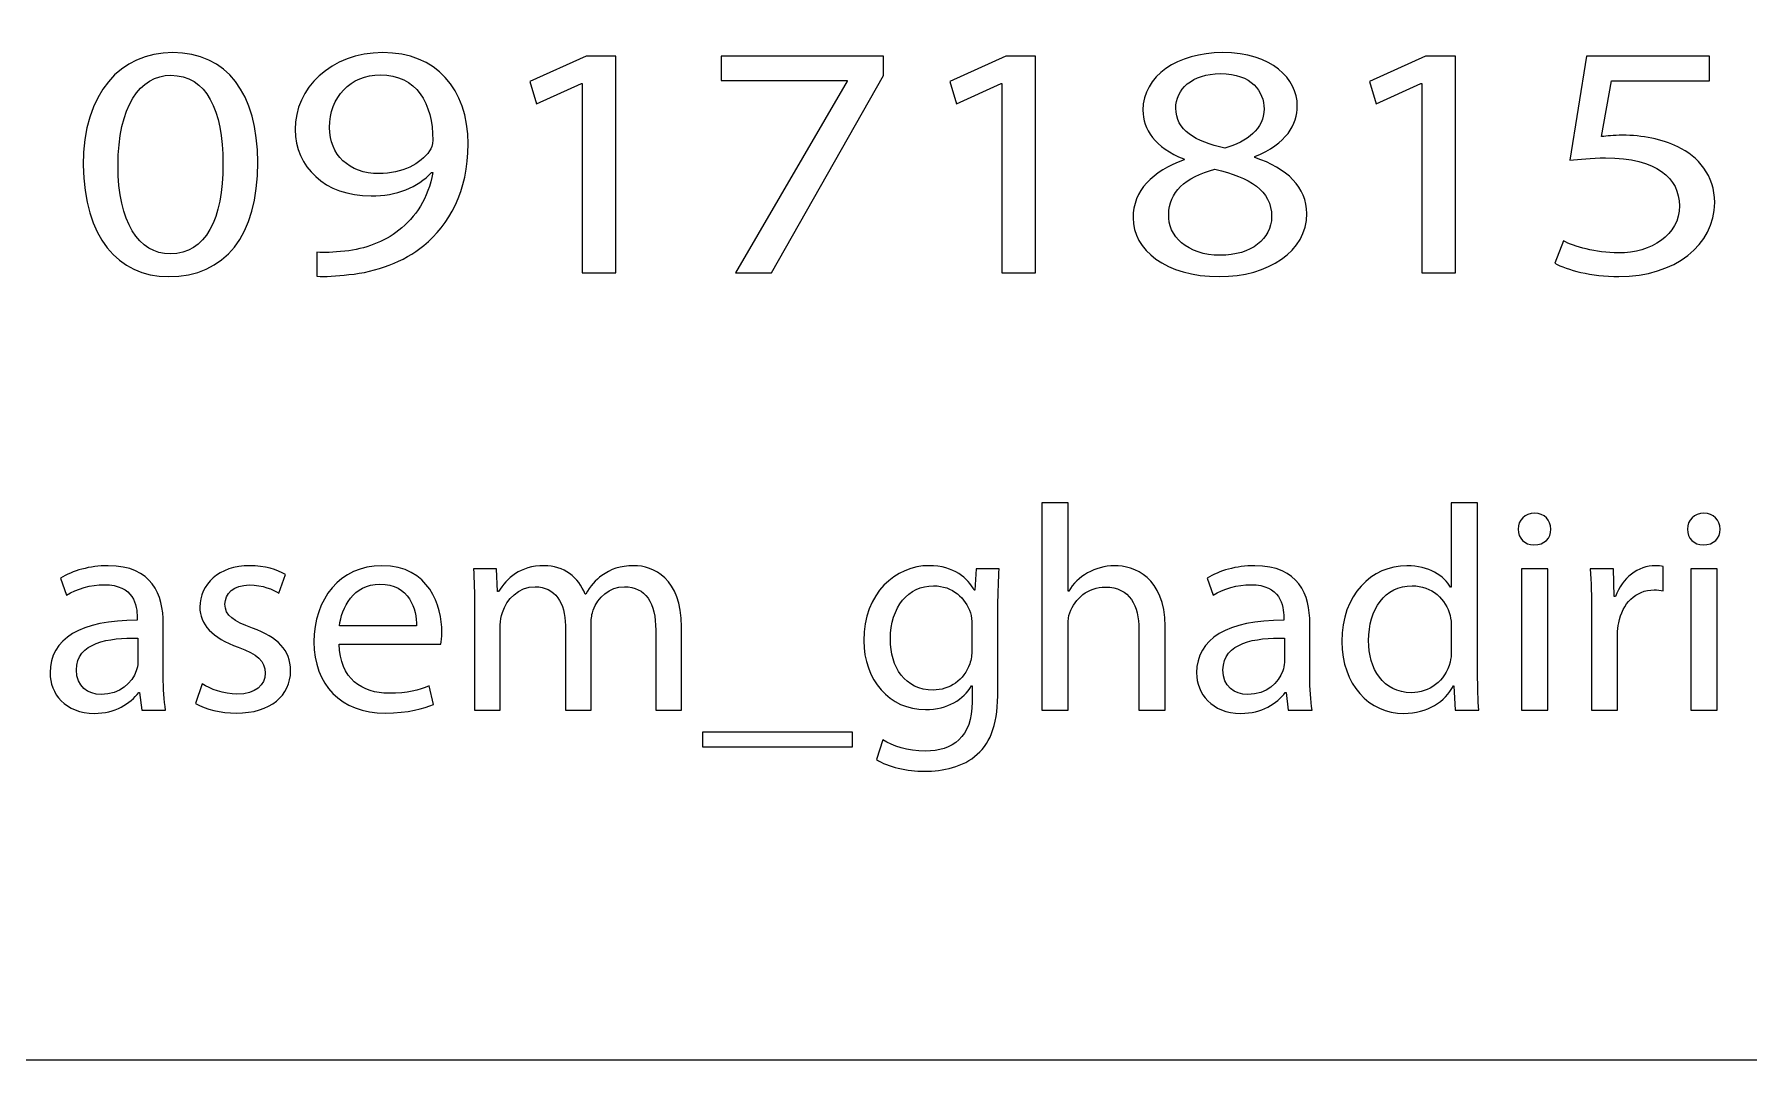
# Model space of a CAD drawing. Header units: millimetres. Extents: x -576 to 618, y 160 to 343.
# Drawn here: x 388.62 to 406.17, y 223.7 to 234.2 of the extents above; entities that cross this region are included whole.
import ezdxf

# ---------------------------------------------------------------- set-up
doc = ezdxf.new("R2010")
doc.units = ezdxf.units.MM
doc.header["$MEASUREMENT"] = 0
doc.layers.add('Layer 1', color=7, linetype='Continuous')

msp = doc.modelspace()

# ---------------------------------------------------------------- linework, layer by layer
at = {"layer": 'Layer 1', "color": 250, "lineweight": 18}
msp.add_open_spline([(381.7217, 263.5001), (381.7217, 263.5001), (415.5517, 263.5001), (415.5517, 263.5001), (417.1957, 263.5001), (418.5367, 262.1591), (418.5367, 260.5151), (418.5367, 260.5151), (418.5367, 226.6851), (418.5367, 226.6851), (418.5367, 225.0411), (417.1957, 223.7001), (415.5517, 223.7001), (415.5517, 223.7001), (381.7217, 223.7001), (381.7217, 223.7001), (380.0777, 223.7001), (378.7367, 225.0411), (378.7367, 226.6851), (378.7367, 226.6851), (378.7367, 260.5151), (378.7367, 260.5151), (378.7367, 262.1591), (380.0777, 263.5001), (381.7217, 263.5001)], degree=3, knots=[0, 0, 0, 0, 0.125, 0.125, 0.125, 0.25, 0.25, 0.25, 0.375, 0.375, 0.375, 0.5, 0.5, 0.5, 0.625, 0.625, 0.625, 0.75, 0.75, 0.75, 0.875, 0.875, 0.875, 1, 1, 1, 1], dxfattribs=at)
at = {"layer": 'Layer 1', "color": 230}
for points, knots in [([(390.9079, 232.8904), (390.9079, 232.1363), (390.5759, 231.7197), (389.9924, 231.7197), (389.478, 231.7197), (389.1295, 232.1259), (389.1213, 232.8601), (389.1213, 233.6039), (389.5023, 234.0136), (390.0371, 234.0136), (390.5922, 234.0136), (390.9079, 233.5971), (390.9079, 232.8904)], [0, 0, 0, 0, 0.25, 0.25, 0.25, 0.5, 0.5, 0.5, 0.75, 0.75, 0.75, 1, 1, 1, 1]), ([(391.5126, 231.969), (391.5897, 231.9621), (391.6789, 231.969), (391.8003, 231.979), (392.0068, 232.0034), (392.2015, 232.0748), (392.3513, 232.1943), (392.5258, 232.3275), (392.6512, 232.5219), (392.6998, 232.7846), (392.6998, 232.7846), (392.6877, 232.7846), (392.6877, 232.7846), (392.5419, 232.6345), (392.3314, 232.5459), (392.0677, 232.5459), (391.5937, 232.5459), (391.2898, 232.8464), (391.2898, 233.2251), (391.2898, 233.6448), (391.6505, 234.0136), (392.1894, 234.0136), (392.7282, 234.0136), (393.0605, 233.6448), (393.0605, 233.0785), (393.0605, 232.5902), (392.8658, 232.2489), (392.6066, 232.0373), (392.4041, 231.8701), (392.1245, 231.7677), (391.8408, 231.7403), (391.7114, 231.7232), (391.5978, 231.7197), (391.5126, 231.7232), (391.5126, 231.7232), (391.5126, 231.969), (391.5126, 231.969)], [0, 0, 0, 0, 0.0833333, 0.0833333, 0.0833333, 0.1666667, 0.1666667, 0.1666667, 0.25, 0.25, 0.25, 0.3333333, 0.3333333, 0.3333333, 0.4166667, 0.4166667, 0.4166667, 0.5, 0.5, 0.5, 0.5833333, 0.5833333, 0.5833333, 0.6666667, 0.6666667, 0.6666667, 0.75, 0.75, 0.75, 0.8333333, 0.8333333, 0.8333333, 0.9166667, 0.9166667, 0.9166667, 1, 1, 1, 1]), ([(394.2281, 233.6961), (394.2281, 233.6961), (394.22, 233.6961), (394.22, 233.6961), (394.22, 233.6961), (393.7623, 233.488), (393.7623, 233.488), (393.7623, 233.488), (393.6933, 233.7167), (393.6933, 233.7167), (393.6933, 233.7167), (394.2686, 233.976), (394.2686, 233.976), (394.2686, 233.976), (394.5725, 233.976), (394.5725, 233.976), (394.5725, 233.976), (394.5725, 231.7573), (394.5725, 231.7573), (394.5725, 231.7573), (394.2281, 231.7573), (394.2281, 231.7573), (394.2281, 231.7573), (394.2281, 233.6961), (394.2281, 233.6961)], [0, 0, 0, 0, 0.125, 0.125, 0.125, 0.25, 0.25, 0.25, 0.375, 0.375, 0.375, 0.5, 0.5, 0.5, 0.625, 0.625, 0.625, 0.75, 0.75, 0.75, 0.875, 0.875, 0.875, 1, 1, 1, 1]), ([(397.3124, 233.9761), (397.3124, 233.9761), (397.3124, 233.778), (397.3124, 233.778), (397.3124, 233.778), (396.1657, 231.7574), (396.1657, 231.7574), (396.1657, 231.7574), (395.7972, 231.7574), (395.7972, 231.7574), (395.7972, 231.7574), (396.9397, 233.7203), (396.9397, 233.7203), (396.9397, 233.7203), (396.9397, 233.7269), (396.9397, 233.7269), (396.9397, 233.7269), (395.6512, 233.7269), (395.6512, 233.7269), (395.6512, 233.7269), (395.6512, 233.9761), (395.6512, 233.9761), (395.6512, 233.9761), (397.3124, 233.9761), (397.3124, 233.9761)], [0, 0, 0, 0, 0.125, 0.125, 0.125, 0.25, 0.25, 0.25, 0.375, 0.375, 0.375, 0.5, 0.5, 0.5, 0.625, 0.625, 0.625, 0.75, 0.75, 0.75, 0.875, 0.875, 0.875, 1, 1, 1, 1]), ([(398.5246, 233.6961), (398.5246, 233.6961), (398.5164, 233.6961), (398.5164, 233.6961), (398.5164, 233.6961), (398.0587, 233.488), (398.0587, 233.488), (398.0587, 233.488), (397.9899, 233.7167), (397.9899, 233.7167), (397.9899, 233.7167), (398.5652, 233.976), (398.5652, 233.976), (398.5652, 233.976), (398.8691, 233.976), (398.8691, 233.976), (398.8691, 233.976), (398.8691, 231.7573), (398.8691, 231.7573), (398.8691, 231.7573), (398.5246, 231.7573), (398.5246, 231.7573), (398.5246, 231.7573), (398.5246, 233.6961), (398.5246, 233.6961)], [0, 0, 0, 0, 0.125, 0.125, 0.125, 0.25, 0.25, 0.25, 0.375, 0.375, 0.375, 0.5, 0.5, 0.5, 0.625, 0.625, 0.625, 0.75, 0.75, 0.75, 0.875, 0.875, 0.875, 1, 1, 1, 1]), ([(399.8668, 232.3206), (399.8668, 232.6004), (400.0652, 232.7986), (400.3891, 232.9147), (400.3891, 232.9147), (400.3854, 232.9246), (400.3854, 232.9246), (400.0936, 233.0407), (399.9679, 233.2319), (399.9679, 233.4232), (399.9679, 233.7749), (400.3205, 234.0135), (400.7822, 234.0135), (401.2927, 234.0135), (401.5479, 233.7439), (401.5479, 233.4676), (401.5479, 233.28), (401.4387, 233.0785), (401.1145, 232.9486), (401.1145, 232.9486), (401.1145, 232.9384), (401.1145, 232.9384), (401.4425, 232.8292), (401.6453, 232.6345), (401.6453, 232.3649), (401.6453, 231.9792), (401.2525, 231.72), (400.7501, 231.72), (400.1988, 231.72), (399.8668, 231.9961), (399.8668, 232.3206)], [0, 0, 0, 0, 0.1, 0.1, 0.1, 0.2, 0.2, 0.2, 0.3, 0.3, 0.3, 0.4, 0.4, 0.4, 0.5, 0.5, 0.5, 0.6, 0.6, 0.6, 0.7, 0.7, 0.7, 0.8, 0.8, 0.8, 0.9, 0.9, 0.9, 1, 1, 1, 1]), ([(402.8212, 233.6961), (402.8212, 233.6961), (402.8132, 233.6961), (402.8132, 233.6961), (402.8132, 233.6961), (402.3554, 233.488), (402.3554, 233.488), (402.3554, 233.488), (402.2865, 233.7167), (402.2865, 233.7167), (402.2865, 233.7167), (402.8618, 233.976), (402.8618, 233.976), (402.8618, 233.976), (403.1657, 233.976), (403.1657, 233.976), (403.1657, 233.976), (403.1657, 231.7573), (403.1657, 231.7573), (403.1657, 231.7573), (402.8212, 231.7573), (402.8212, 231.7573), (402.8212, 231.7573), (402.8212, 233.6961), (402.8212, 233.6961)], [0, 0, 0, 0, 0.125, 0.125, 0.125, 0.25, 0.25, 0.25, 0.375, 0.375, 0.375, 0.5, 0.5, 0.5, 0.625, 0.625, 0.625, 0.75, 0.75, 0.75, 0.875, 0.875, 0.875, 1, 1, 1, 1]), ([(405.7678, 233.7235), (405.7678, 233.7235), (404.7628, 233.7235), (404.7628, 233.7235), (404.7628, 233.7235), (404.6617, 233.1535), (404.6617, 233.1535), (404.7223, 233.16), (404.7791, 233.1672), (404.8764, 233.1672), (405.0789, 233.1672), (405.2814, 233.1298), (405.4437, 233.0477), (405.6502, 232.9488), (405.8203, 232.7575), (405.8203, 232.4777), (405.8203, 232.0439), (405.411, 231.7198), (404.84, 231.7198), (404.5523, 231.7198), (404.3092, 231.7882), (404.1834, 231.8564), (404.1834, 231.8564), (404.2727, 232.0848), (404.2727, 232.0848), (404.3822, 232.0302), (404.5969, 231.962), (404.8359, 231.962), (405.1722, 231.962), (405.4599, 232.1463), (405.4599, 232.4434), (405.4559, 232.7301), (405.2287, 232.9351), (404.702, 232.9351), (404.5523, 232.9351), (404.435, 232.9213), (404.3376, 232.9111), (404.3376, 232.9111), (404.5077, 233.9763), (404.5077, 233.9763), (404.5077, 233.9763), (405.7678, 233.9763), (405.7678, 233.9763), (405.7678, 233.9763), (405.7678, 233.7235), (405.7678, 233.7235)], [0, 0, 0, 0, 0.0666667, 0.0666667, 0.0666667, 0.1333333, 0.1333333, 0.1333333, 0.2, 0.2, 0.2, 0.2666667, 0.2666667, 0.2666667, 0.3333333, 0.3333333, 0.3333333, 0.4, 0.4, 0.4, 0.4666667, 0.4666667, 0.4666667, 0.5333333, 0.5333333, 0.5333333, 0.6, 0.6, 0.6, 0.6666667, 0.6666667, 0.6666667, 0.7333333, 0.7333333, 0.7333333, 0.8, 0.8, 0.8, 0.8666667, 0.8666667, 0.8666667, 0.9333333, 0.9333333, 0.9333333, 1, 1, 1, 1]), ([(389.478, 232.8564), (389.478, 232.2795), (389.6885, 231.9521), (390.0128, 231.9521), (390.3772, 231.9521), (390.5516, 232.3103), (390.5516, 232.8769), (390.5516, 233.423), (390.3856, 233.7814), (390.0168, 233.7814), (389.7048, 233.7814), (389.478, 233.4607), (389.478, 232.8564)], [0, 0, 0, 0, 0.25, 0.25, 0.25, 0.5, 0.5, 0.5, 0.75, 0.75, 0.75, 1, 1, 1, 1]), ([(391.6425, 233.2457), (391.6425, 232.969), (391.8408, 232.7746), (392.1488, 232.7746), (392.3879, 232.7746), (392.5744, 232.8736), (392.6674, 233.0064), (392.6877, 233.0339), (392.6998, 233.0682), (392.6998, 233.116), (392.6998, 233.4947), (392.5339, 233.7852), (392.161, 233.7852), (391.8571, 233.7852), (391.6425, 233.5596), (391.6425, 233.2457)], [0, 0, 0, 0, 0.2, 0.2, 0.2, 0.4, 0.4, 0.4, 0.6, 0.6, 0.6, 0.8, 0.8, 0.8, 1, 1, 1, 1]), ([(400.3043, 233.4435), (400.3043, 233.2217), (400.503, 233.1022), (400.8065, 233.0342), (401.0334, 233.0991), (401.2078, 233.2354), (401.2078, 233.4369), (401.2078, 233.6145), (401.082, 233.7986), (400.7622, 233.7986), (400.4665, 233.7986), (400.3043, 233.6348), (400.3043, 233.4435)], [0, 0, 0, 0, 0.25, 0.25, 0.25, 0.5, 0.5, 0.5, 0.75, 0.75, 0.75, 1, 1, 1, 1]), ([(401.2848, 232.334), (401.2848, 232.6039), (401.0621, 232.7336), (400.7052, 232.8189), (400.3975, 232.744), (400.2316, 232.5733), (400.2316, 232.3615), (400.2194, 232.1365), (400.4219, 231.9383), (400.7579, 231.9383), (401.078, 231.9383), (401.2848, 232.1056), (401.2848, 232.334)], [0, 0, 0, 0, 0.25, 0.25, 0.25, 0.5, 0.5, 0.5, 0.75, 0.75, 0.75, 1, 1, 1, 1]), ([(398.9321, 229.4023), (398.9321, 229.4023), (399.202, 229.4023), (399.202, 229.4023), (399.202, 229.4023), (399.202, 228.499), (399.202, 228.499), (399.202, 228.499), (399.2082, 228.499), (399.2082, 228.499), (399.251, 228.5742), (399.3184, 228.6401), (399.4014, 228.6847), (399.4809, 228.7296), (399.5758, 228.7592), (399.6772, 228.7592), (399.8762, 228.7592), (400.1954, 228.6401), (400.1954, 228.1405), (400.1954, 228.1405), (400.1954, 227.2794), (400.1954, 227.2794), (400.1954, 227.2794), (399.9256, 227.2794), (399.9256, 227.2794), (399.9256, 227.2794), (399.9256, 228.1106), (399.9256, 228.1106), (399.9256, 228.3436), (399.8366, 228.5411), (399.582, 228.5411), (399.4073, 228.5411), (399.2694, 228.4214), (399.2204, 228.2778), (399.2051, 228.2423), (399.202, 228.2032), (399.202, 228.1524), (399.202, 228.1524), (399.202, 227.2794), (399.202, 227.2794), (399.202, 227.2794), (398.9321, 227.2794), (398.9321, 227.2794), (398.9321, 227.2794), (398.9321, 229.4023), (398.9321, 229.4023)], [0, 0, 0, 0, 0.0666667, 0.0666667, 0.0666667, 0.1333333, 0.1333333, 0.1333333, 0.2, 0.2, 0.2, 0.2666667, 0.2666667, 0.2666667, 0.3333333, 0.3333333, 0.3333333, 0.4, 0.4, 0.4, 0.4666667, 0.4666667, 0.4666667, 0.5333333, 0.5333333, 0.5333333, 0.6, 0.6, 0.6, 0.6666667, 0.6666667, 0.6666667, 0.7333333, 0.7333333, 0.7333333, 0.8, 0.8, 0.8, 0.8666667, 0.8666667, 0.8666667, 0.9333333, 0.9333333, 0.9333333, 1, 1, 1, 1]), ([(403.3938, 229.4024), (403.3938, 229.4024), (403.3938, 227.6532), (403.3938, 227.6532), (403.3938, 227.5247), (403.3969, 227.3781), (403.406, 227.2794), (403.406, 227.2794), (403.1638, 227.2794), (403.1638, 227.2794), (403.1638, 227.2794), (403.1516, 227.5306), (403.1516, 227.5306), (403.1516, 227.5306), (403.1454, 227.5306), (403.1454, 227.5306), (403.0627, 227.369), (402.8818, 227.2467), (402.6393, 227.2467), (402.2808, 227.2467), (402.0047, 227.5425), (402.0047, 227.9821), (402.0016, 228.4635), (402.3086, 228.7593), (402.6702, 228.7593), (402.8971, 228.7593), (403.0505, 228.6548), (403.1176, 228.5381), (403.1176, 228.5381), (403.1238, 228.5381), (403.1238, 228.5381), (403.1238, 228.5381), (403.1238, 229.4024), (403.1238, 229.4024), (403.1238, 229.4024), (403.3938, 229.4024), (403.3938, 229.4024)], [0, 0, 0, 0, 0.0833333, 0.0833333, 0.0833333, 0.1666667, 0.1666667, 0.1666667, 0.25, 0.25, 0.25, 0.3333333, 0.3333333, 0.3333333, 0.4166667, 0.4166667, 0.4166667, 0.5, 0.5, 0.5, 0.5833333, 0.5833333, 0.5833333, 0.6666667, 0.6666667, 0.6666667, 0.75, 0.75, 0.75, 0.8333333, 0.8333333, 0.8333333, 0.9166667, 0.9166667, 0.9166667, 1, 1, 1, 1]), ([(404.1423, 229.1332), (404.1451, 229.0434), (404.0777, 228.9717), (403.9704, 228.9717), (403.8753, 228.9717), (403.8079, 229.0434), (403.8079, 229.1332), (403.8079, 229.2259), (403.8784, 229.2974), (403.9764, 229.2974), (404.0777, 229.2974), (404.1423, 229.2259), (404.1423, 229.1332)], [0, 0, 0, 0, 0.25, 0.25, 0.25, 0.5, 0.5, 0.5, 0.75, 0.75, 0.75, 1, 1, 1, 1]), ([(405.8749, 229.1332), (405.878, 229.0434), (405.8103, 228.9717), (405.703, 228.9717), (405.6082, 228.9717), (405.5408, 229.0434), (405.5408, 229.1332), (405.5408, 229.2259), (405.6113, 229.2974), (405.7092, 229.2974), (405.8103, 229.2974), (405.8749, 229.2259), (405.8749, 229.1332)], [0, 0, 0, 0, 0.25, 0.25, 0.25, 0.5, 0.5, 0.5, 0.75, 0.75, 0.75, 1, 1, 1, 1]), ([(389.72, 227.2794), (389.72, 227.2794), (389.6985, 227.462), (389.6985, 227.462), (389.6985, 227.462), (389.6891, 227.462), (389.6891, 227.462), (389.6064, 227.3484), (389.447, 227.2465), (389.2355, 227.2465), (388.935, 227.2465), (388.7818, 227.4526), (388.7818, 227.6621), (388.7818, 228.0118), (389.1007, 228.2033), (389.6738, 228.2002), (389.6738, 228.2002), (389.6738, 228.2302), (389.6738, 228.2302), (389.6738, 228.3497), (389.6401, 228.565), (389.3366, 228.565), (389.1986, 228.565), (389.0548, 228.5232), (388.9503, 228.4573), (388.9503, 228.4573), (388.8891, 228.6308), (388.8891, 228.6308), (389.0117, 228.7085), (389.1896, 228.7594), (389.3765, 228.7594), (389.8301, 228.7594), (389.9406, 228.4573), (389.9406, 228.1675), (389.9406, 228.1675), (389.9406, 227.6261), (389.9406, 227.6261), (389.9406, 227.5007), (389.9469, 227.3781), (389.9653, 227.2794), (389.9653, 227.2794), (389.72, 227.2794), (389.72, 227.2794)], [0, 0, 0, 0, 0.0714286, 0.0714286, 0.0714286, 0.1428571, 0.1428571, 0.1428571, 0.2142857, 0.2142857, 0.2142857, 0.2857143, 0.2857143, 0.2857143, 0.3571429, 0.3571429, 0.3571429, 0.4285714, 0.4285714, 0.4285714, 0.5, 0.5, 0.5, 0.5714286, 0.5714286, 0.5714286, 0.6428571, 0.6428571, 0.6428571, 0.7142857, 0.7142857, 0.7142857, 0.7857143, 0.7857143, 0.7857143, 0.8571429, 0.8571429, 0.8571429, 0.9285714, 0.9285714, 0.9285714, 1, 1, 1, 1]), ([(390.3395, 227.5485), (390.4191, 227.4976), (390.5605, 227.444), (390.6953, 227.444), (390.8915, 227.444), (390.9832, 227.5397), (390.9832, 227.659), (390.9832, 227.7847), (390.9068, 227.8536), (390.7075, 227.9251), (390.4406, 228.018), (390.315, 228.1616), (390.315, 228.3351), (390.315, 228.5682), (390.508, 228.7594), (390.827, 228.7594), (390.9773, 228.7594), (391.109, 228.7176), (391.1917, 228.6699), (391.1917, 228.6699), (391.1246, 228.4783), (391.1246, 228.4783), (391.0662, 228.5145), (390.9589, 228.5622), (390.8207, 228.5622), (390.6616, 228.5622), (390.5727, 228.4724), (390.5727, 228.3647), (390.5727, 228.2449), (390.6616, 228.1916), (390.8547, 228.1195), (391.1121, 228.0237), (391.2438, 227.8983), (391.2438, 227.6833), (391.2438, 227.429), (391.0416, 227.2496), (390.689, 227.2496), (390.5264, 227.2496), (390.3764, 227.2883), (390.2722, 227.3482), (390.2722, 227.3482), (390.3395, 227.5485), (390.3395, 227.5485)], [0, 0, 0, 0, 0.0714286, 0.0714286, 0.0714286, 0.1428571, 0.1428571, 0.1428571, 0.2142857, 0.2142857, 0.2142857, 0.2857143, 0.2857143, 0.2857143, 0.3571429, 0.3571429, 0.3571429, 0.4285714, 0.4285714, 0.4285714, 0.5, 0.5, 0.5, 0.5714286, 0.5714286, 0.5714286, 0.6428571, 0.6428571, 0.6428571, 0.7142857, 0.7142857, 0.7142857, 0.7857143, 0.7857143, 0.7857143, 0.8571429, 0.8571429, 0.8571429, 0.9285714, 0.9285714, 0.9285714, 1, 1, 1, 1]), ([(391.741, 227.9552), (391.7469, 227.5994), (391.9799, 227.4528), (392.2499, 227.4528), (392.4429, 227.4528), (392.5597, 227.4859), (392.6608, 227.5274), (392.6608, 227.5274), (392.7069, 227.3392), (392.7069, 227.3392), (392.6118, 227.2974), (392.4492, 227.2496), (392.2133, 227.2496), (391.7563, 227.2496), (391.4836, 227.5423), (391.4836, 227.9791), (391.4836, 228.4157), (391.7469, 228.7595), (392.1793, 228.7595), (392.6639, 228.7595), (392.7925, 228.3439), (392.7925, 228.0777), (392.7925, 228.0238), (392.7865, 227.982), (392.7834, 227.9552), (392.7834, 227.9552), (391.741, 227.9552), (391.741, 227.9552)], [0, 0, 0, 0, 0.1111111, 0.1111111, 0.1111111, 0.2222222, 0.2222222, 0.2222222, 0.3333333, 0.3333333, 0.3333333, 0.4444444, 0.4444444, 0.4444444, 0.5555556, 0.5555556, 0.5555556, 0.6666667, 0.6666667, 0.6666667, 0.7777778, 0.7777778, 0.7777778, 0.8888889, 0.8888889, 0.8888889, 1, 1, 1, 1]), ([(393.127, 228.3349), (393.127, 228.4844), (393.1239, 228.607), (393.1148, 228.7265), (393.1148, 228.7265), (393.3506, 228.7265), (393.3506, 228.7265), (393.3506, 228.7265), (393.3632, 228.4934), (393.3632, 228.4934), (393.3632, 228.4934), (393.3722, 228.4934), (393.3722, 228.4934), (393.4552, 228.6307), (393.5932, 228.7593), (393.8383, 228.7593), (394.0405, 228.7593), (394.194, 228.6401), (394.2583, 228.4694), (394.2583, 228.4694), (394.2645, 228.4694), (394.2645, 228.4694), (394.3104, 228.55), (394.3688, 228.6129), (394.4299, 228.6579), (394.5188, 228.7234), (394.6172, 228.7593), (394.7581, 228.7593), (394.9544, 228.7593), (395.2456, 228.6338), (395.2456, 228.1318), (395.2456, 228.1318), (395.2456, 227.2794), (395.2456, 227.2794), (395.2456, 227.2794), (394.9819, 227.2794), (394.9819, 227.2794), (394.9819, 227.2794), (394.9819, 228.0987), (394.9819, 228.0987), (394.9819, 228.3768), (394.8776, 228.5443), (394.6602, 228.5443), (394.5067, 228.5443), (394.3872, 228.4336), (394.3413, 228.305), (394.3288, 228.2691), (394.3198, 228.2214), (394.3198, 228.1733), (394.3198, 228.1733), (394.3198, 227.2794), (394.3198, 227.2794), (394.3198, 227.2794), (394.0562, 227.2794), (394.0562, 227.2794), (394.0562, 227.2794), (394.0562, 228.1465), (394.0562, 228.1465), (394.0562, 228.3768), (393.9519, 228.5443), (393.7463, 228.5443), (393.5775, 228.5443), (393.4552, 228.4126), (393.4121, 228.281), (393.3969, 228.2423), (393.3906, 228.1973), (393.3906, 228.1524), (393.3906, 228.1524), (393.3906, 227.2794), (393.3906, 227.2794), (393.3906, 227.2794), (393.127, 227.2794), (393.127, 227.2794), (393.127, 227.2794), (393.127, 228.3349), (393.127, 228.3349)], [0, 0, 0, 0, 0.04, 0.04, 0.04, 0.08, 0.08, 0.08, 0.12, 0.12, 0.12, 0.16, 0.16, 0.16, 0.2, 0.2, 0.2, 0.24, 0.24, 0.24, 0.28, 0.28, 0.28, 0.32, 0.32, 0.32, 0.36, 0.36, 0.36, 0.4, 0.4, 0.4, 0.44, 0.44, 0.44, 0.48, 0.48, 0.48, 0.52, 0.52, 0.52, 0.56, 0.56, 0.56, 0.6, 0.6, 0.6, 0.64, 0.64, 0.64, 0.68, 0.68, 0.68, 0.72, 0.72, 0.72, 0.76, 0.76, 0.76, 0.8, 0.8, 0.8, 0.84, 0.84, 0.84, 0.88, 0.88, 0.88, 0.92, 0.92, 0.92, 0.96, 0.96, 0.96, 1, 1, 1, 1]), ([(398.4964, 228.7265), (398.4905, 228.6219), (398.4842, 228.5052), (398.4842, 228.3289), (398.4842, 228.3289), (398.4842, 227.4887), (398.4842, 227.4887), (398.4842, 227.157), (398.4168, 226.9533), (398.2727, 226.8278), (398.1285, 226.6965), (397.9201, 226.6544), (397.7329, 226.6544), (397.555, 226.6544), (397.3591, 226.6965), (397.2393, 226.7742), (397.2393, 226.7742), (397.307, 226.9745), (397.307, 226.9745), (397.4049, 226.9146), (397.5582, 226.8609), (397.7423, 226.8609), (398.018, 226.8609), (398.2206, 227.0013), (398.2206, 227.3664), (398.2206, 227.3664), (398.2206, 227.5274), (398.2206, 227.5274), (398.2206, 227.5274), (398.2143, 227.5274), (398.2143, 227.5274), (398.1317, 227.3932), (397.9722, 227.2855), (397.7423, 227.2855), (397.3741, 227.2855), (397.1108, 227.5904), (397.1108, 227.9911), (397.1108, 228.4815), (397.4386, 228.7595), (397.7791, 228.7595), (398.0365, 228.7595), (398.1775, 228.6279), (398.2421, 228.5084), (398.2421, 228.5084), (398.248, 228.5084), (398.248, 228.5084), (398.248, 228.5084), (398.2605, 228.7265), (398.2605, 228.7265), (398.2605, 228.7265), (398.4964, 228.7265), (398.4964, 228.7265)], [0, 0, 0, 0, 0.0588235, 0.0588235, 0.0588235, 0.1176471, 0.1176471, 0.1176471, 0.1764706, 0.1764706, 0.1764706, 0.2352941, 0.2352941, 0.2352941, 0.2941176, 0.2941176, 0.2941176, 0.3529412, 0.3529412, 0.3529412, 0.4117647, 0.4117647, 0.4117647, 0.4705882, 0.4705882, 0.4705882, 0.5294118, 0.5294118, 0.5294118, 0.5882353, 0.5882353, 0.5882353, 0.6470588, 0.6470588, 0.6470588, 0.7058824, 0.7058824, 0.7058824, 0.7647059, 0.7647059, 0.7647059, 0.8235294, 0.8235294, 0.8235294, 0.8823529, 0.8823529, 0.8823529, 0.9411765, 0.9411765, 0.9411765, 1, 1, 1, 1]), ([(401.4557, 227.2794), (401.4557, 227.2794), (401.4345, 227.462), (401.4345, 227.462), (401.4345, 227.462), (401.4251, 227.462), (401.4251, 227.462), (401.3424, 227.3484), (401.183, 227.2465), (400.9711, 227.2465), (400.6707, 227.2465), (400.5175, 227.4526), (400.5175, 227.6621), (400.5175, 228.0118), (400.8367, 228.2033), (401.4095, 228.2002), (401.4095, 228.2002), (401.4095, 228.2302), (401.4095, 228.2302), (401.4095, 228.3497), (401.3761, 228.565), (401.0725, 228.565), (400.9346, 228.565), (400.7905, 228.5232), (400.6862, 228.4573), (400.6862, 228.4573), (400.6248, 228.6308), (400.6248, 228.6308), (400.7474, 228.7085), (400.9253, 228.7594), (401.1122, 228.7594), (401.5662, 228.7594), (401.6765, 228.4573), (401.6765, 228.1675), (401.6765, 228.1675), (401.6765, 227.6261), (401.6765, 227.6261), (401.6765, 227.5007), (401.6825, 227.3781), (401.7009, 227.2794), (401.7009, 227.2794), (401.4557, 227.2794), (401.4557, 227.2794)], [0, 0, 0, 0, 0.0714286, 0.0714286, 0.0714286, 0.1428571, 0.1428571, 0.1428571, 0.2142857, 0.2142857, 0.2142857, 0.2857143, 0.2857143, 0.2857143, 0.3571429, 0.3571429, 0.3571429, 0.4285714, 0.4285714, 0.4285714, 0.5, 0.5, 0.5, 0.5714286, 0.5714286, 0.5714286, 0.6428571, 0.6428571, 0.6428571, 0.7142857, 0.7142857, 0.7142857, 0.7857143, 0.7857143, 0.7857143, 0.8571429, 0.8571429, 0.8571429, 0.9285714, 0.9285714, 0.9285714, 1, 1, 1, 1]), ([(403.8418, 228.7264), (403.8418, 228.7264), (404.1114, 228.7264), (404.1114, 228.7264), (404.1114, 228.7264), (404.1114, 227.2793), (404.1114, 227.2793), (404.1114, 227.2793), (403.8418, 227.2793), (403.8418, 227.2793), (403.8418, 227.2793), (403.8418, 228.7264), (403.8418, 228.7264)], [0, 0, 0, 0, 0.25, 0.25, 0.25, 0.5, 0.5, 0.5, 0.75, 0.75, 0.75, 1, 1, 1, 1]), ([(404.5593, 228.2752), (404.5593, 228.4456), (404.5558, 228.5922), (404.5468, 228.7264), (404.5468, 228.7264), (404.7831, 228.7264), (404.7831, 228.7264), (404.7831, 228.7264), (404.7921, 228.4425), (404.7921, 228.4425), (404.7921, 228.4425), (404.8046, 228.4425), (404.8046, 228.4425), (404.8719, 228.6368), (405.0342, 228.7595), (405.2155, 228.7595), (405.2461, 228.7595), (405.2676, 228.7563), (405.2922, 228.7504), (405.2922, 228.7504), (405.2922, 228.5024), (405.2922, 228.5024), (405.2645, 228.5083), (405.2367, 228.5114), (405.2002, 228.5114), (405.0098, 228.5114), (404.875, 228.371), (404.8382, 228.1735), (404.8321, 228.1376), (404.8258, 228.0958), (404.8258, 228.0509), (404.8258, 228.0509), (404.8258, 227.2796), (404.8258, 227.2796), (404.8258, 227.2796), (404.5593, 227.2796), (404.5593, 227.2796), (404.5593, 227.2796), (404.5593, 228.2752), (404.5593, 228.2752)], [0, 0, 0, 0, 0.0769231, 0.0769231, 0.0769231, 0.1538462, 0.1538462, 0.1538462, 0.2307692, 0.2307692, 0.2307692, 0.3076923, 0.3076923, 0.3076923, 0.3846154, 0.3846154, 0.3846154, 0.4615385, 0.4615385, 0.4615385, 0.5384615, 0.5384615, 0.5384615, 0.6153846, 0.6153846, 0.6153846, 0.6923077, 0.6923077, 0.6923077, 0.7692308, 0.7692308, 0.7692308, 0.8461538, 0.8461538, 0.8461538, 0.9230769, 0.9230769, 0.9230769, 1, 1, 1, 1]), ([(405.5745, 228.7264), (405.5745, 228.7264), (405.844, 228.7264), (405.844, 228.7264), (405.844, 228.7264), (405.844, 227.2793), (405.844, 227.2793), (405.844, 227.2793), (405.5745, 227.2793), (405.5745, 227.2793), (405.5745, 227.2793), (405.5745, 228.7264), (405.5745, 228.7264)], [0, 0, 0, 0, 0.25, 0.25, 0.25, 0.5, 0.5, 0.5, 0.75, 0.75, 0.75, 1, 1, 1, 1]), ([(392.5319, 228.1435), (392.535, 228.3108), (392.4614, 228.571), (392.1578, 228.571), (391.8851, 228.571), (391.7653, 228.3258), (391.744, 228.1435), (391.744, 228.1435), (392.5319, 228.1435), (392.5319, 228.1435)], [0, 0, 0, 0, 0.3333333, 0.3333333, 0.3333333, 0.6666667, 0.6666667, 0.6666667, 1, 1, 1, 1]), ([(398.2175, 228.1555), (398.2175, 228.2004), (398.2143, 228.2394), (398.2022, 228.2752), (398.1528, 228.4275), (398.0212, 228.553), (397.825, 228.553), (397.5675, 228.553), (397.3834, 228.3408), (397.3834, 228.006), (397.3834, 227.7218), (397.5307, 227.4859), (397.8219, 227.4859), (397.9875, 227.4859), (398.1379, 227.5876), (398.1959, 227.7548), (398.2112, 227.7995), (398.2175, 227.8504), (398.2175, 227.8953), (398.2175, 227.8953), (398.2175, 228.1555), (398.2175, 228.1555)], [0, 0, 0, 0, 0.1428571, 0.1428571, 0.1428571, 0.2857143, 0.2857143, 0.2857143, 0.4285714, 0.4285714, 0.4285714, 0.5714286, 0.5714286, 0.5714286, 0.7142857, 0.7142857, 0.7142857, 0.8571429, 0.8571429, 0.8571429, 1, 1, 1, 1]), ([(403.1238, 228.1375), (403.1238, 228.1703), (403.1207, 228.2152), (403.1117, 228.2479), (403.0717, 228.4158), (402.9245, 228.5531), (402.7223, 228.5531), (402.4431, 228.5531), (402.2777, 228.3138), (402.2777, 227.994), (402.2777, 227.7013), (402.425, 227.4589), (402.7161, 227.4589), (402.8971, 227.4589), (403.0627, 227.5752), (403.1117, 227.7728), (403.1207, 227.8086), (403.1238, 227.8448), (403.1238, 227.8864), (403.1238, 227.8864), (403.1238, 228.1375), (403.1238, 228.1375)], [0, 0, 0, 0, 0.1428571, 0.1428571, 0.1428571, 0.2857143, 0.2857143, 0.2857143, 0.4285714, 0.4285714, 0.4285714, 0.5714286, 0.5714286, 0.5714286, 0.7142857, 0.7142857, 0.7142857, 0.8571429, 0.8571429, 0.8571429, 1, 1, 1, 1]), ([(389.6801, 228.018), (389.3859, 228.024), (389.0514, 227.9731), (389.0514, 227.692), (389.0514, 227.5216), (389.1681, 227.4408), (389.306, 227.4408), (389.4992, 227.4408), (389.6217, 227.5603), (389.6648, 227.6832), (389.6738, 227.7101), (389.6801, 227.7397), (389.6801, 227.7665), (389.6801, 227.7665), (389.6801, 228.018), (389.6801, 228.018)], [0, 0, 0, 0, 0.2, 0.2, 0.2, 0.4, 0.4, 0.4, 0.6, 0.6, 0.6, 0.8, 0.8, 0.8, 1, 1, 1, 1]), ([(401.4157, 228.018), (401.1215, 228.024), (400.7873, 227.9731), (400.7873, 227.692), (400.7873, 227.5216), (400.9037, 227.4408), (401.0419, 227.4408), (401.2351, 227.4408), (401.3574, 227.5603), (401.4004, 227.6832), (401.4095, 227.7101), (401.4157, 227.7397), (401.4157, 227.7665), (401.4157, 227.7665), (401.4157, 228.018), (401.4157, 228.018)], [0, 0, 0, 0, 0.2, 0.2, 0.2, 0.4, 0.4, 0.4, 0.6, 0.6, 0.6, 0.8, 0.8, 0.8, 1, 1, 1, 1]), ([(396.9938, 226.9055), (396.9938, 226.9055), (395.4606, 226.9055), (395.4606, 226.9055), (395.4606, 226.9055), (395.4606, 227.055), (395.4606, 227.055), (395.4606, 227.055), (396.9938, 227.055), (396.9938, 227.055), (396.9938, 227.055), (396.9938, 226.9055), (396.9938, 226.9055)], [0, 0, 0, 0, 0.25, 0.25, 0.25, 0.5, 0.5, 0.5, 0.75, 0.75, 0.75, 1, 1, 1, 1])]:
    msp.add_open_spline(points, degree=3, knots=knots, dxfattribs=at)

doc.saveas('drawing.dxf')
